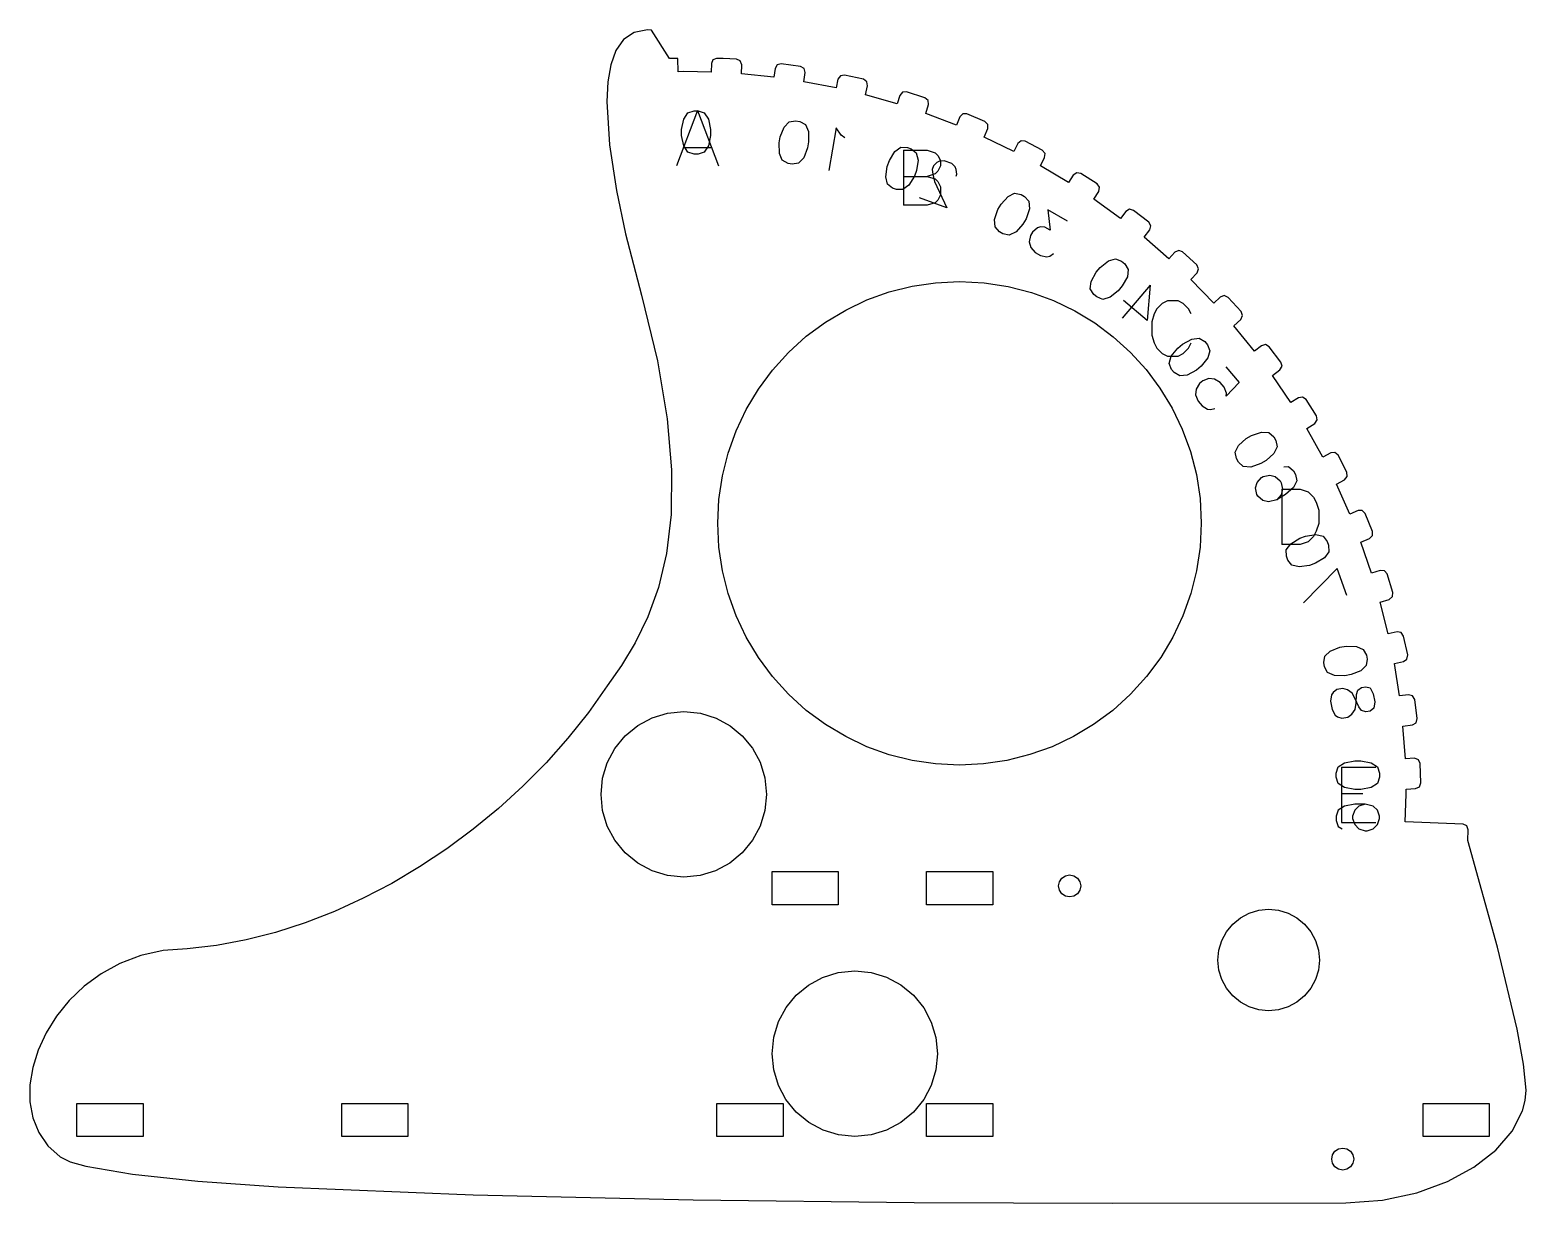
# Model space of a CAD drawing. Extents: x -52 to 83, y 8 to 114.
import ezdxf

# ---------------------------------------------------------------- set-up
doc = ezdxf.new("R2010")
doc.units = 0
doc.layers.add('Layer_1', color=7, linetype='CONTINUOUS')

msp = doc.modelspace()

# ---------------------------------------------------------------- linework, layer by layer
at = {"layer": 'Layer_1', "color": 5}
for points in [[(3.711088, 114.274551), (2.492153, 114.049922), (1.548385, 113.414393), (0.854912, 112.419028), (0.3866, 111.115958), (0.118048, 109.556505), (0.024121, 107.792266), (0.259864, 103.856593), (0.892218, 99.721686), (1.720364, 95.800829), (3.158109, 90.253314), (4.614905, 84.298874), (5.505228, 79.038961), (5.89443, 74.414313), (5.847334, 70.365144), (5.429557, 66.831899), (4.706186, 63.755325), (3.742309, 61.075626), (2.603014, 58.733535), (1.353652, 56.669256), (0.05931, 54.823259), (-1.648575, 52.415286), (-3.497747, 50.094627), (-5.477359, 47.869481), (-7.576033, 45.74673), (-9.782922, 43.73431), (-12.086384, 41.839364), (-14.475809, 40.069567), (-16.939608, 38.432061), (-19.467172, 36.934784), (-22.046595, 35.584881), (-24.667557, 34.39002), (-27.318153, 33.357352), (-29.987798, 32.494546), (-32.665116, 31.80928), (-35.338994, 31.308424), (-37.998321, 31.000185), (-40.179545, 30.841964), (-42.215778, 30.389526), (-44.096436, 29.676739), (-45.810935, 28.737733), (-47.348428, 27.606375), (-48.698332, 26.316267), (-49.849798, 24.901541), (-50.792244, 23.395824), (-51.514556, 21.833195), (-52.006681, 20.247547), (-52.257506, 18.672748), (-52.257506, 17.142134), (-51.993717, 15.69063), (-51.456613, 14.35131), (-50.635611, 13.158304), (-49.519599, 12.145214), (-48.61684, 11.705742), (-47.19841, 11.297754), (-42.949202, 10.571473), (-37.04344, 9.95764), (-29.752583, 9.44673), (-12.100672, 8.69743), (7.835148, 8.249755), (27.88421, 8.029622), (45.875581, 7.964005), (67.000167, 7.999988), (70.33471, 8.232822), (73.420807, 8.889782), (76.197605, 9.907105), (78.605313, 11.222348), (80.583073, 12.771747), (82.070557, 14.492332), (83.007182, 16.320867), (83.250334, 17.256169), (83.332884, 18.194646), (83.112486, 20.559491), (82.529609, 23.734464), (80.750554, 31.160787), (78.050746, 40.826804), (78.099694, 41.776923), (77.972165, 42.136489), (77.626355, 42.297355), (72.378084, 42.519605), (72.472276, 45.027855), (72.466455, 45.48479), (73.32635, 45.525007), (73.673748, 45.68799), (73.805246, 46.048619), (73.735396, 47.795134), (73.575059, 48.141738), (73.215755, 48.271119), (72.391313, 48.23249), (72.176472, 51.189472), (73.027636, 51.304037), (73.359688, 51.496389), (73.459436, 51.866805), (73.23745, 53.601149), (73.04748, 53.932407), (72.678121, 54.030038), (71.860824, 53.919442), (71.39516, 56.847321), (72.226478, 57.034381), (72.540803, 57.255043), (72.608007, 57.632868), (72.235474, 59.341282), (72.01746, 59.655078), (71.640958, 59.720166), (70.838477, 59.539191), (70.115635, 62.414417), (70.928962, 62.673973), (71.222649, 62.920829), (71.256516, 63.302888), (70.736609, 64.972408), (70.492402, 65.265831), (70.111931, 65.297581), (69.333792, 65.049402), (68.361713, 67.850809), (69.145144, 68.178363), (69.416077, 68.45009), (69.415548, 68.834265), (68.752502, 70.451663), (68.483421, 70.722596), (68.101363, 70.722596), (67.346507, 70.406922), (66.137364, 73.114137), (66.887193, 73.508102), (67.133517, 73.802067), (67.100444, 74.18439), (66.299024, 75.738287), (66.007189, 75.984876), (65.626718, 75.950219), (64.906787, 75.572394), (63.462427, 78.162397), (64.174685, 78.619332), (64.394289, 78.933921), (64.328144, 79.311746), (63.393636, 80.789706), (63.081692, 81.009839), (62.705986, 80.942106), (62.022832, 80.503956), (60.362837, 82.96167), (61.026412, 83.474432), (61.218232, 83.806749), (61.119545, 84.177694), (60.060154, 85.568871), (59.729954, 85.760958), (59.361389, 85.660681), (58.71951, 85.16459), (56.84838, 87.466197), (57.467502, 88.036903), (57.629163, 88.384827), (57.498459, 88.745722), (56.32186, 90.038737), (55.976314, 90.201456), (55.618065, 90.069694), (55.026986, 89.524655), (52.959797, 91.651637), (53.524683, 92.271556), (53.655387, 92.632447), (53.493726, 92.980639), (52.20891, 94.166236), (51.8504, 94.298261), (51.504589, 94.135545), (50.960871, 93.538909), (48.72038, 95.481742), (49.227321, 96.146904), (49.326011, 96.517585), (49.134717, 96.850166), (47.751476, 97.919347), (47.382911, 98.019624), (47.052712, 97.827272), (46.565349, 97.188039), (44.160817, 98.925028), (44.608491, 99.632521), (44.674637, 100.010346), (44.455033, 100.324936), (42.983686, 101.269498), (42.607977, 101.337231), (42.295769, 101.117098), (41.86688, 100.439235), (39.322382, 101.964029), (39.703912, 102.702481), (39.73672, 103.084803), (39.490393, 103.37902), (37.942581, 104.191817), (37.56211, 104.226478), (37.270275, 103.979889), (36.901975, 103.266308), (34.233415, 104.561969), (34.550121, 105.333494), (34.549856, 105.716875), (34.278923, 105.988602), (32.665759, 106.663554), (32.283701, 106.663554), (32.014355, 106.392356), (31.711671, 105.654433), (28.939104, 106.708798), (29.186753, 107.503606), (29.152887, 107.885664), (28.859199, 108.132785), (27.193648, 108.664595), (26.812912, 108.632583), (26.568173, 108.33916), (26.330048, 107.574779), (23.477576, 108.388105), (23.654317, 109.199317), (23.587378, 109.577407), (23.273317, 109.797805), (21.567549, 110.182244), (21.191312, 110.117157), (20.973295, 109.803625), (20.802903, 109.02284), (17.889312, 109.580846), (17.995145, 110.406611), (17.895662, 110.777027), (17.56361, 110.969379), (15.831118, 111.204065), (15.46176, 111.106433), (15.271789, 110.775175), (15.169925, 109.983278), (12.218763, 110.287813), (12.252365, 111.116223), (12.120867, 111.476585), (11.77347, 111.63904), (10.583374, 111.695396), (9.954724, 111.695131), (9.645691, 111.55305), (9.508108, 111.245075), (9.475564, 110.44524), (7.002504, 110.497363), (6.502177, 110.478842), (6.446879, 111.695396), (5.693875, 111.695396), (4.066159, 114.25947), (3.709501, 114.274551)], [(31.988219, 91.472659), (34.228413, 91.359527), (36.403895, 91.0275), (38.503652, 90.487591), (40.516671, 89.75081), (42.431937, 88.828173), (44.238439, 87.730691), (45.925163, 86.469381), (47.481096, 85.055252), (48.895225, 83.499319), (50.156536, 81.812595), (51.254017, 80.006092), (52.176654, 78.090826), (52.913435, 76.077808), (53.453345, 73.978051), (53.785373, 71.802569), (53.898504, 69.562374), (53.791327, 67.396781), (53.473683, 65.267864), (52.951524, 63.189991), (52.2308, 61.177531), (51.317463, 59.244851), (50.217463, 57.406318), (48.936751, 55.676299), (47.481279, 54.069164), (45.874177, 52.613653), (44.14419, 51.332901), (42.305682, 50.232858), (40.373024, 49.319475), (38.36058, 48.598703), (36.28272, 48.076496), (34.15381, 47.758801), (31.988219, 47.651574), (29.822592, 47.758754), (27.693643, 48.076407), (25.615742, 48.598582), (23.603256, 49.319327), (21.670553, 50.232691), (19.832001, 51.332722), (18.10197, 52.613469), (16.494825, 54.068981), (15.039314, 55.676125), (13.758566, 57.406157), (12.658534, 59.244708), (11.745171, 61.177412), (11.024426, 63.189898), (10.502252, 65.2678), (10.184598, 67.396748), (10.077418, 69.562374), (10.184646, 71.727966), (10.50234, 73.856875), (11.024548, 75.934736), (11.74532, 77.947179), (12.658702, 79.879838), (13.758746, 81.718345), (15.039498, 83.448333), (16.495008, 85.055434), (18.102144, 86.510907), (19.832163, 87.791617), (21.670695, 88.891618), (23.603375, 89.804955), (25.615836, 90.525679), (27.693708, 91.047838), (29.822625, 91.365481), (31.988219, 91.472659), (31.988219, 91.472659)], [(7.000087, 52.499855), (8.511541, 52.347452), (9.919312, 51.910431), (11.193247, 51.218948), (12.303187, 50.303157), (13.218977, 49.193217), (13.910461, 47.919283), (14.347483, 46.511511), (14.499886, 45.000057), (14.354503, 43.530027), (13.929093, 42.129881), (13.23995, 40.838964), (12.303371, 39.696623), (11.161094, 38.759965), (9.870224, 38.070732), (8.470108, 37.645225), (7.000087, 37.499741), (5.529993, 37.645137), (4.129792, 38.070584), (2.838834, 38.759785), (1.696471, 39.696441), (0.759815, 40.838805), (0.070615, 42.129762), (-0.354833, 43.529963), (-0.500228, 45.000057), (-0.354744, 46.470078), (0.070763, 47.870194), (0.759996, 49.161063), (1.696654, 50.30334), (2.838995, 51.23992), (4.129911, 51.929063), (5.530057, 52.354472), (7.000087, 52.499855), (7.000087, 52.499855)], [(15.000114, 37.99997), (20.999746, 37.99997), (20.999746, 35.000155), (15.000114, 35.000155), (15.000114, 37.99997), (15.000114, 37.99997)], [(28.999772, 37.99997), (34.99992, 37.99997), (34.99992, 35.000155), (28.999772, 35.000155), (28.999772, 37.99997), (28.999772, 37.99997)], [(41.970035, 37.701797), (42.352638, 37.625592), (42.67697, 37.408791), (42.893804, 37.084339), (42.969948, 36.7016), (42.893804, 36.318861), (42.67697, 35.994409), (42.352516, 35.777573), (41.969777, 35.701429), (41.587037, 35.777573), (41.262584, 35.994409), (41.04575, 36.318861), (40.969606, 36.7016), (41.04575, 37.084339), (41.262584, 37.408791), (41.587153, 37.625689), (41.970035, 37.701797), (41.970035, 37.701797)], [(60.000971, 34.584158), (60.902659, 34.495026), (61.761485, 34.234117), (62.553311, 33.811428), (63.254001, 33.236954), (63.828489, 32.536335), (64.251215, 31.744578), (64.512181, 30.885816), (64.601391, 29.984181), (64.512181, 29.082547), (64.251215, 28.223785), (63.828489, 27.432028), (63.254001, 26.731409), (62.553382, 26.156921), (61.761626, 25.734196), (60.902864, 25.47323), (60.001229, 25.384019), (59.099595, 25.47323), (58.240833, 25.734196), (57.449076, 26.156921), (56.748457, 26.731409), (56.173968, 27.432028), (55.751243, 28.223785), (55.490276, 29.082547), (55.401066, 29.984181), (55.490276, 30.885816), (55.751243, 31.744578), (56.173968, 32.536335), (56.748457, 33.236954), (57.449038, 33.811356), (58.240735, 34.234018), (59.099422, 34.49495), (60.000971, 34.584158), (60.000971, 34.584158)], [(22.499912, 29.000005), (23.969942, 28.854622), (25.370088, 28.429212), (26.661005, 27.740069), (27.803346, 26.80349), (28.740004, 25.661213), (29.429237, 24.370344), (29.854744, 22.970227), (30.000228, 21.500207), (29.854833, 20.030112), (29.429385, 18.629911), (28.740185, 17.338953), (27.803529, 16.196589), (26.661165, 15.259934), (25.370208, 14.570733), (23.970006, 14.145286), (22.499912, 13.999891), (21.029891, 14.145375), (19.629774, 14.570882), (18.338906, 15.260114), (17.196629, 16.196772), (16.260049, 17.339114), (15.570907, 18.630031), (15.145496, 20.030176), (15.000114, 21.500207), (15.152517, 23.011661), (15.589538, 24.419432), (16.281022, 25.693366), (17.196812, 26.803307), (18.306753, 27.719096), (19.580686, 28.41058), (20.988459, 28.847602), (22.499912, 29.000005), (22.499912, 29.000005)], [(-48.000157, 17.000222), (-42.000007, 17.000222), (-42.000007, 13.999891), (-48.000157, 13.999891), (-48.000157, 17.000222), (-48.000157, 17.000222)], [(-24.000078, 17.000222), (-17.99993, 17.000222), (-17.99993, 13.999891), (-24.000078, 13.999891), (-24.000078, 17.000222), (-24.000078, 17.000222)], [(9.999903, 17.000222), (16.000052, 17.000222), (16.000052, 13.999891), (9.999903, 13.999891), (9.999903, 17.000222), (9.999903, 17.000222)], [(28.999772, 17.000222), (34.99992, 17.000222), (34.99992, 13.999891), (28.999772, 13.999891), (28.999772, 17.000222), (28.999772, 17.000222)], [(74.000113, 17.000222), (79.999746, 17.000222), (79.999746, 13.999891), (74.000113, 13.999891), (74.000113, 17.000222), (74.000113, 17.000222)], [(66.718388, 12.952927), (67.101269, 12.87682), (67.425839, 12.659922), (67.645379, 12.329181), (67.718559, 11.952989), (67.645379, 11.576796), (67.425839, 11.246055), (67.101386, 11.029221), (66.718647, 10.953077), (66.335908, 11.029221), (66.011455, 11.246055), (65.791916, 11.576796), (65.718736, 11.952989), (65.791916, 12.329181), (66.011455, 12.659922), (66.335785, 12.876721), (66.718388, 12.952927), (66.718388, 12.952927)]]:
    msp.add_lwpolyline(points, close=True, dxfattribs=at)
at = {"layer": 'Layer_1', "color": 3}
for points in [[(8.245603, 106.974877), (6.337505, 101.962332)], [(8.245603, 106.974877), (10.1537, 101.962332)], [(7.049256, 103.628132), (9.441949, 103.628132)], [(26.910721, 103.392973), (26.910721, 98.380428)], [(26.910721, 103.392973), (29.061114, 103.392973), (29.772865, 103.150675), (30.015165, 102.908376), (30.257461, 102.438924), (30.257461, 101.954327), (30.015165, 101.484875), (29.772865, 101.242576), (29.061114, 101.000278)], [(26.910721, 101.000278), (29.061114, 101.000278), (29.772865, 100.765552), (30.015165, 100.530825), (30.257461, 100.046229), (30.257461, 99.334478), (30.015165, 98.857453), (29.772865, 98.61894), (29.061114, 98.380428), (26.910721, 98.380428)], [(52.985962, 88.536715), (52.743667, 89.01374), (52.266641, 89.490765), (51.789616, 89.733064), (50.83557, 89.733064), (50.358544, 89.490765), (49.881518, 89.01374), (49.639223, 88.536715), (49.404491, 87.824964), (49.404491, 86.628618), (49.639223, 85.916866), (49.881518, 85.436055), (50.358544, 84.959031), (50.83557, 84.720518), (51.789616, 84.720518), (52.266641, 84.959031), (52.743667, 85.436055), (52.985962, 85.916866)], [(61.196042, 72.663857), (61.196042, 67.651311)], [(61.196042, 72.663857), (62.869414, 72.663857), (63.588734, 72.421558), (64.058184, 71.944533), (64.300485, 71.467509), (64.54278, 70.755757), (64.54278, 69.559411), (64.300485, 68.847659), (64.058184, 68.366849), (63.588734, 67.889824), (62.869414, 67.651311), (61.196042, 67.651311)], [(66.619642, 47.465815), (66.619642, 42.45327)], [(66.619642, 47.465815), (69.724087, 47.465815)], [(66.619642, 45.073119), (68.527741, 45.073119)], [(66.619642, 42.45327), (69.724087, 42.45327)]]:
    msp.add_lwpolyline(points, dxfattribs=at)
at = {"layer": 'Layer_1', "color": 6}
for points in [[(8.299717, 106.947153), (8.857234, 106.757359), (9.236821, 106.199841), (9.420688, 105.262734), (9.420688, 104.705217), (9.236821, 103.768111), (8.857234, 103.207627), (8.299717, 103.020798), (7.926059, 103.020798), (7.362611, 103.207627), (6.994889, 103.768111), (6.805093, 104.705217), (6.805093, 105.262734), (6.994889, 106.199841), (7.362611, 106.757359), (7.926059, 106.947153), (8.299717, 106.947153)], [(17.501685, 105.98309), (18.017776, 105.699367), (18.294783, 105.084404), (18.313129, 104.129608), (18.216317, 103.580559), (17.872516, 102.689619), (17.401369, 102.203565), (16.819878, 102.116387), (16.451898, 102.181272), (15.929454, 102.463104), (15.664645, 103.078928), (15.64046, 104.034754), (15.737271, 104.583802), (16.086911, 105.473713), (16.545859, 105.958906), (17.133704, 106.047975), (17.501685, 105.98309)], [(27.61234, 103.505406), (28.071323, 103.136376), (28.237336, 102.482654), (28.089601, 101.539178), (27.898918, 101.015283), (27.405636, 100.197577), (26.857244, 99.800721), (26.26945, 99.815842), (25.918328, 99.94364), (25.452758, 100.311912), (25.298906, 100.964364), (25.441067, 101.909867), (25.63175, 102.433763), (26.130606, 103.249441), (26.666837, 103.647567), (27.261219, 103.633204), (27.61234, 103.505406)], [(37.88895, 99.1877), (38.276879, 98.744575), (38.326852, 98.071955), (38.017528, 97.168467), (37.738768, 96.685641), (37.110987, 95.966014), (36.502012, 95.670414), (35.925772, 95.787375), (35.602176, 95.974204), (35.207628, 96.417727), (35.169411, 97.086983), (35.473598, 97.993438), (35.752357, 98.476263), (36.385277, 99.192924), (36.982496, 99.491887), (37.565354, 99.374529), (37.88895, 99.1877)], [(46.961457, 93.080797), (47.266544, 92.577041), (47.198959, 91.905963), (46.737445, 91.069913), (46.379079, 90.642829), (45.635873, 90.04315), (44.98482, 89.857787), (44.437646, 90.073035), (44.151408, 90.313216), (43.839872, 90.818514), (43.91845, 91.484237), (44.375419, 92.324099), (44.733785, 92.751183), (45.481535, 93.347052), (46.121595, 93.537767), (46.67522, 93.320979), (46.961457, 93.080797)], [(54.450237, 85.744875), (54.663212, 85.195794), (54.480122, 84.546647), (53.880441, 83.803441), (53.453357, 83.445075), (52.617308, 82.983562), (51.943958, 82.914071), (51.442474, 83.221064), (51.202293, 83.5073), (50.983233, 84.05902), (51.17622, 84.700985), (51.772087, 85.448735), (52.199171, 85.807101), (53.039033, 86.264071), (53.702486, 86.340743), (54.210055, 86.031113), (54.450237, 85.744875)], [(60.663846, 77.062296), (60.778239, 76.484574), (60.485207, 75.877083), (59.76558, 75.2493), (59.282755, 74.97054), (58.379266, 74.661217), (57.704079, 74.709707), (57.263521, 75.099118), (57.076693, 75.422714), (56.956766, 76.004091), (57.258297, 76.602792), (57.974958, 77.235711), (58.457784, 77.51447), (59.364238, 77.818657), (60.030927, 77.778958), (60.477018, 77.385892), (60.663846, 77.062296)], [(65.433708, 67.572963), (65.446043, 66.984154), (65.051973, 66.436777), (64.234267, 65.943495), (63.710371, 65.752812), (62.766896, 65.605078), (62.110387, 65.770076), (61.744144, 66.230072), (61.616346, 66.581194), (61.599196, 67.174562), (62.00011, 67.711807), (62.815786, 68.210663), (63.339682, 68.401346), (64.285187, 68.543507), (64.934852, 68.388641), (65.30591, 67.924085), (65.433708, 67.572963)], [(68.932339, 57.249599), (68.842241, 56.667593), (68.359107, 56.19696), (67.468166, 55.853164), (66.919117, 55.756352), (65.964322, 55.774694), (65.346439, 56.051186), (65.065636, 56.567792), (65.000752, 56.935772), (65.086899, 57.523104), (65.575013, 57.982569), (66.464923, 58.332207), (67.013971, 58.429019), (67.969798, 58.404836), (68.582701, 58.13951), (68.867454, 57.617578), (68.932339, 57.249599)], [(69.614195, 53.382609), (69.524097, 52.800603), (69.189075, 52.548808), (68.821097, 52.483923), (68.42016, 52.605949), (68.174206, 52.942001), (67.857526, 53.645001), (67.572774, 54.166934), (67.14678, 54.465217), (66.740003, 54.586212), (66.190955, 54.4894), (65.855933, 54.237605), (65.703871, 54.024093), (65.617724, 53.436762), (65.747494, 52.700803), (66.028295, 52.184197), (66.245243, 52.029729), (66.645149, 51.913546), (67.194197, 52.010357), (67.53609, 52.257341), (67.832314, 52.695016), (67.922411, 53.277022), (67.979551, 54.045938), (68.095736, 54.445845), (68.431787, 54.691799), (68.799767, 54.756684), (69.199674, 54.6405), (69.484426, 54.118568), (69.614195, 53.382609)], [(70.045937, 46.557766), (69.856143, 46.000247), (69.298626, 45.62066), (68.361519, 45.436797), (67.804, 45.436797), (66.866894, 45.62066), (66.306409, 46.000247), (66.119581, 46.557766), (66.119581, 46.931422), (66.306409, 47.494873), (66.866894, 47.862597), (67.804, 48.052392), (68.361519, 48.052392), (69.298626, 47.862597), (69.856143, 47.494873), (70.045937, 46.931422), (70.045937, 46.557766)]]:
    msp.add_lwpolyline(points, close=True, dxfattribs=at)
for points in [[(21.600767, 104.501468), (21.270559, 104.746392), (20.813508, 105.399124), (20.131701, 101.532422)], [(31.68365, 101.026325), (31.748563, 101.204672), (31.695984, 101.615133), (31.58255, 101.858394), (31.301915, 102.162511), (30.599671, 102.418107), (30.178064, 102.369585), (29.940377, 102.254122), (29.641834, 101.971459), (29.512007, 101.614765), (29.559012, 101.206331), (29.717423, 100.549065), (30.834041, 98.154467), (28.37619, 99.049051)], [(41.772208, 96.945702), (39.994999, 97.971774), (40.213338, 96.119871), (39.730512, 96.39863), (39.312019, 96.421092), (39.057893, 96.348657), (38.614767, 95.960729), (38.427939, 95.637133), (38.312063, 95.056842), (38.443694, 94.549384), (38.838242, 94.105861), (39.326204, 93.824136), (39.902444, 93.707174), (40.160224, 93.774076), (40.506282, 94.00574)], [(49.251149, 91.159518), (46.727338, 88.151755)], [(49.251149, 91.159518), (48.997252, 87.950407), (46.848201, 89.753674)], [(56.131694, 83.740992), (57.332601, 82.309805), (56.164258, 81.081692), (56.187652, 81.349079), (55.970133, 81.894348), (55.607954, 82.325975), (55.104929, 82.639419), (54.57778, 82.677118), (54.028699, 82.464143), (53.742462, 82.223961), (53.435103, 81.718299), (53.385235, 81.196423), (53.604294, 80.644705), (53.966473, 80.213077), (54.467957, 79.906085), (54.733073, 79.880784), (55.137495, 79.98012)], [(61.391616, 74.674863), (61.807143, 74.702461), (62.253234, 74.309396), (62.437096, 73.990936), (62.554456, 73.408078), (62.258458, 72.805723), (61.541797, 72.172803), (60.730239, 71.70425), (59.990718, 71.496443), (59.480294, 71.633211), (59.036771, 72.027759), (58.94484, 72.186988), (58.824913, 72.768364), (58.964647, 73.273652), (59.355143, 73.71826), (59.514373, 73.810191), (60.097232, 73.92755), (60.60469, 73.795919), (61.050782, 73.402853), (61.142713, 73.243625), (61.260072, 72.660766), (61.123304, 72.150342), (60.730239, 71.70425)], [(66.200594, 65.46596), (63.150019, 62.367461)], [(67.095178, 63.008108), (66.200594, 65.46596)], [(68.735175, 44.126303), (68.171725, 43.942441), (67.804, 43.568784), (67.614206, 43.011265), (67.614206, 42.821472), (67.804, 42.263953), (68.171725, 41.884365), (68.735175, 41.700503), (68.919038, 41.700503), (69.482487, 41.884365), (69.856143, 42.263953), (70.045937, 42.821472), (70.045937, 43.011265), (69.856143, 43.568784), (69.482487, 43.942441), (68.735175, 44.126303), (67.804, 44.126303), (66.866894, 43.942441), (66.306409, 43.568784), (66.119581, 43.011265), (66.119581, 42.631678), (66.306409, 42.074159), (66.680065, 41.884365)]]:
    msp.add_lwpolyline(points, dxfattribs=at)

doc.saveas('drawing.dxf')
